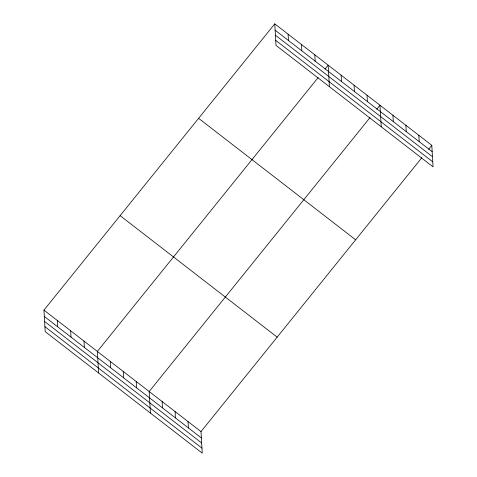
<?xml version="1.0" encoding="UTF-8"?>
<svg xmlns="http://www.w3.org/2000/svg" width="477" height="477" viewBox="0 0 477 477"><rect width="100%" height="100%" fill="white"/><g stroke="black" fill="none" stroke-linecap="round" stroke-linejoin="round"><path stroke-width="0.72" d="M421.835 157.702L200.996 431.607L202.236 453.15L45.196 331.67L43.95 310.128L274.764 23.85L431.804 145.33L433.05 166.872L276.004 45.393L274.764 23.85M318.183 77.524L97.344 351.43L98.59 372.972M324.986 69.087L328.158 65.152L329.398 86.695M370.009 117.616L149.17 391.522L150.416 413.058M376.806 109.179L379.984 105.244L381.224 126.787M428.632 149.271L431.804 145.33M275.128 30.188L432.174 151.668M275.414 35.203L432.46 156.689M275.712 40.372L432.758 161.858M198.593 118.32L355.639 239.806M120.121 215.658L277.161 337.138M43.95 310.128L200.996 431.607M44.319 316.466L201.36 437.946M44.605 321.48L201.652 442.96M44.904 326.65L201.95 448.13M418.848 135.313L419.217 141.645M405.897 125.29L406.261 131.622M392.941 115.267L393.304 121.599M367.028 95.221L367.391 101.559M354.071 85.198L354.435 91.536M341.115 75.175L341.478 81.513M314.808 54.825L315.172 61.163M301.458 44.504L301.828 50.836M288.108 34.177L288.478 40.509M188.039 421.585L188.403 427.923M175.083 411.562L175.447 417.9M162.126 401.545L162.49 407.877M136.213 381.499L136.583 387.831M123.257 371.476L123.626 377.814M110.3 361.453L110.67 367.791M84 341.103L84.363 347.441M70.65 330.782L71.013 337.114M57.3 320.455L57.663 326.787"/></g></svg>
